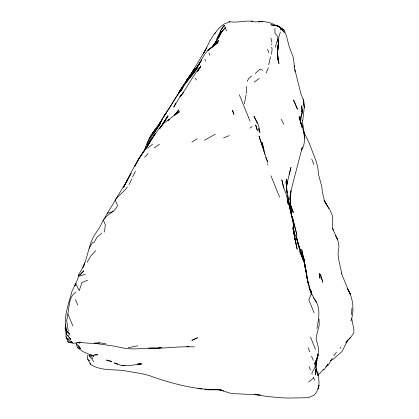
<?xml version="1.0" encoding="UTF-8"?>
<svg xmlns="http://www.w3.org/2000/svg" width="419" height="419" viewBox="0 0 419 419"><rect width="100%" height="100%" fill="white"/><g stroke="black" fill="none" stroke-linecap="round" stroke-linejoin="round"><path stroke-width="0.63" d="M290.158 202.864L290.189 194.872M315.57 370.653L315.544 375.031L316.754 359.89M191.933 340.38L197.543 337.772L191.892 340.28M317.869 375.492L317.953 372.391M65.966 336.53L68.019 341.935L72.372 342.533L66.7 338.589L65.966 336.53L66.076 332.602L66.804 333.634M290.089 197.857L290.042 199.643L290.728 190.776L290.168 196.616M299.915 119.085L300.009 115.927L300.858 123.228M302.769 120.499L304.262 107.657L303.34 99.612L301.051 94.301L294.85 69.507M286.376 184.281L286.675 179.06L286.586 189.545L286.041 181.176L286.711 190.257M351.531 314.879L351.923 308.122M246.204 93.626L246.566 86.408M278.295 42.806L278.609 37.967L280.379 31.985M277.912 48.007L277.828 49.233L278.237 45.189L277.755 47.74L278.635 44.053L277.718 39.161L277.886 36.736L274.958 33.206L274.953 28.497M277.996 46.781L278.158 44.335M68.103 340.72L68.019 341.935L73.136 343.334L79.448 342.433L93.238 343.549L99.617 342.852L105.881 343.816M277.582 54.046L278.127 60.058L277.582 54.046L278.237 45.189L277.593 51.118M286.376 189.927L286.947 182.333L286.418 187.534M278.242 43.11L278.457 40.386M246.068 94.945L244.366 103.797M302.151 127.675L299.072 117.142C302.387 127.769 308.07 139.396 301.528 150.133L302.193 147.64M104.514 232.121L105.3 224.862L103.325 219.985C107.002 213.978 114.67 212.396 117.55 205.698L115.23 199.978L127.313 180.421L123.432 187.309L127.24 180.254L124.055 186.335M268.726 64.835L270.517 56.769M286.376 188.225L287.424 180.95L286.811 184.014M290.199 196.642L292.31 185.423L302.204 147.708M316.34 361.885L315.633 366.29L317.979 355.563L317.885 353.856M312.213 374.329L311.773 373.235L314.873 367.542L315.292 365.441L314.632 363.781L317.953 356.181L318.461 349.745L318.079 346.015L316.141 339.044L316.555 335.462L319.215 325.327L319.053 319.158M350.886 321.373C354.437 310.84 353.385 298.417 347.529 288.921M316.953 328.596C318.388 320.074 320.614 310.683 316.607 302.555L311.385 293.431L307.546 280.154L307.934 282.495M144.455 150.809C147.158 139.464 154.443 129.691 161.697 120.861M300.58 121.829L302.35 109.438L301.879 111.878M271.653 44.802L271.868 43.733M271.475 54.302L272.12 49.327L271.716 47.132M286.324 186.46L290.99 167.391L290.205 170.402M275.309 47.206L277.247 40.606M301.45 114.607L301.717 113.57M87.822 355.181L87.272 357.287L87.791 359.434L90.661 364.509C100.628 370.878 112.805 369.328 123.982 370.527C133.781 372.758 143.848 373.161 153.286 377.048C175.205 384.579 198.135 390.283 221.515 389.895M74.943 285.622L75.561 283.265M301.402 116.1L302.806 110.773M82.962 267.317C88.215 256.564 88.524 243.596 95.474 233.556L99.664 227.423L103.325 219.985M289.058 174.409L290.048 171.004M75.011 285.779L78.809 276.048L83.837 270.716L80.055 274.859M145.77 148.687L146.524 146.304L145.749 148.74M268.333 67.784L266.159 72.943M332.251 358.229L328.339 365.022L325.741 366.845M311.385 293.431L308.861 299.847L314.082 312.789M146.959 144.817L150.007 137.348L155.444 128.916M210.317 40.234L214.366 33.756L215.801 32.52M82.883 267.254L84.738 262.703M210.259 40.083L206.667 47.666L203.362 53.417L206.761 47.892L189.687 76.132L194.489 68.365M317.921 375.733L318.66 373.978L318.807 374.35L320.305 372.962L323.374 369.181L323.767 370.181L327.983 364.127L327.103 364.949M313.47 377.451L313.066 378.388L308.646 382.013M146.859 146.77L151.327 137.102L160.597 123.118M129.057 184.69L131.692 179.002M104.446 219.1C107.055 212.182 112.166 206.672 115.23 199.978C118.708 195.081 124.014 191.902 127.423 186.963M149.772 137.841L153.846 131.456M153.804 133.734L154.365 132.587M132.598 176.954L135.4 171.266M78.809 276.048L78.714 274.565L84.198 265.279M123.966 186.392L131.095 173.314L127.402 179.903C133.111 168.407 139.029 157.015 147.121 146.969M247.205 81.38L248.666 78.494L251.709 76.054M146.278 148.117L147.21 146.383M147.546 146.027L148.148 144.864M218.247 38.501L222.138 31.142L225.328 27.712L224.411 25.512M175.907 103.048L173.676 107.144L180.05 96.794L183.758 92.117M148.059 144.89L146.875 147.048L148.064 144.911L147.498 145.87M89.278 248.394L92.473 242.611L94.013 242.601L96.983 237.264L101.927 233.011M179.185 92.599L182.454 86.728L186.565 80.406L190.933 74.713L186.586 80.443L190.802 74.362M147.53 145.812L148.174 144.67M178.855 93.07L182.454 86.728L170.062 106.939L164.353 115.482L158.544 126.213L160.32 123.741M197.758 71.225L198.381 70.151M199.004 69.083L200.869 65.872L197.475 71.204L200.565 66.616C192.656 75.928 187.508 87.126 180.05 96.794M163.855 122.715L168.009 115.67L159.969 128.167L167.94 116.273L159.576 128.539M154.983 131.556L162.19 118.996L165.987 113.182M185.313 83.591L195.762 69.884L186.989 81.139L180.563 91.332L182.93 87.561L175.158 98.643L170.486 106.237M87.063 262.221L91.08 255.669L95.742 250.703M194.416 70.837L195.432 69.235L194.39 70.785M340.17 348.44L341.05 347.079M166.312 112.69L170.444 106.416M201.738 60.011L198.601 64.783M196.851 67.443L197.548 66.38M214.088 44.514L217.016 40.135L212.852 46.32L214.648 43.885L212.852 46.32L213.779 44.969M193.698 71.822L191.363 75.645L195.317 68.931L201.759 59.948M166.333 112.769L164.038 116.157L166.008 113.25M142.533 153.469L138.679 159.047L134.86 166.102L138.679 159.047L152.453 137.762L159.498 128.156L164.086 123.034L169.239 119.284L168.003 120.531L174.236 115.188L179.521 111.768L174.859 115.089M314.632 363.781L316.916 360.481L314.664 363.75L317.979 355.563L317.827 354.296M194.437 70.905L195.49 69.392M216.639 43.178L218.823 40.386L213.852 45.692M175.179 114.811L178.73 109.857L174.718 115.01L178.913 110.276L174.754 114.984M161.985 119.939L159.471 123.406L160.624 122.107M142.879 152.966L144.874 150.253M191.389 75.567L197.721 67.26L195.699 69.748M211.998 47.096L217.021 40.088L222.138 31.142L220.818 33.054L225.328 27.712L226.674 30.959M213.276 45.985L213.983 45.032M336.488 352.259L333.807 355.721M195.474 70.497L191.499 75.771L199.737 63.164L195.762 69.821C201.199 61.834 204.006 51.417 212.983 46.446L207.897 50.369L218.063 42.534L214.009 45.713M214.46 33.955L218.818 28.251L223.83 24.15L229.492 21.652C238.285 23.344 247.33 19.316 255.847 22.06M191.415 75.572L186.994 81.139L192.18 74.577M197.16 68.15L187.66 80.286L195.762 69.884M180.882 95.637L180.008 96.721L183.244 92.746M346.194 342.014L348.121 339.678C345.874 343.59 344.125 347.67 341.904 351.614L332.78 359.57L330.544 360.633M144.623 157.219L148.012 153.694M346.241 342.045L350.546 337.698M75.76 292.106C68.726 296.982 69.418 306.237 67.852 313.642L66.715 320.708L68.255 331.167M147.629 148.179L152.657 144.126M255.244 73.477L260.079 69.166L262.661 70.193M249.97 128.141L252.233 126.528M254.144 82.082L259.33 78.432M154.197 147.917L159.429 144.361M191.871 142.104L197.192 138.778M215.34 134.185L204.462 140.26M349.467 338.343L350.556 337.745L353.83 332.655L353.877 329.47L351.751 318.67M87.66 280.17L81.951 282.547L79.222 290.707L75.698 283.584L71.984 291.278C68.658 304.068 62.97 317.602 66.427 330.942L69.334 333.849L69.879 335.2M223.526 137.935L229.261 135.625M79.322 276.048L85.298 274.335M107.254 213.234L113.25 211.553M137.699 345.775L128.261 347.749M258.282 21.961L262.697 21.327L269.805 22.678L278.033 26.245L275.231 25.198L277.876 25.842M251.311 21.196L252.594 21.044M92.358 355.375L97.7 354.778L94.684 354.82M214.978 389.45L211.721 389.633L204.865 389.157C209.998 390.88 215.287 388.68 220.352 389.759M211.825 389.864C219.268 387.638 225.694 392.844 232.906 393.614L260.503 394.928M256.26 21.893L262.697 21.327M124.543 365.216L121.95 365.399L124.396 365.258M137.442 364.142L141.35 363.907C132.341 365.001 122.715 367.646 114.261 362.849L118.069 364.022M156.324 347.974C144.717 347.812 133.027 350.342 121.552 347.665L114.272 346.141L94.322 343.255M158.282 347.864L161.545 347.686L155.13 348.294L151.086 348.126M216.283 389.377L218.241 389.267L223.788 391.063M94.249 343.067L97.234 342.946M98.428 342.899L99.617 342.852M148.41 348.173C161.98 348.828 175.388 346.592 188.959 346.806M79.311 342.129L80.516 342.114M194.526 346.869L186.691 346.707M220.221 389.691L218.388 389.654L220.258 389.822M254.275 394.483L258.633 394.798M197.92 388.486L201.948 388.947M277.231 25.753L270.8 24.821L278.729 26.14L284.166 30.173L286.339 35.531L289.246 46.828L293.368 57.633L294.541 67.119M254.186 394.525L267.835 396.547L281.678 397.825L288.429 398.034L308.295 397.725L313.951 395.232C321.855 387.732 318.917 376.084 315.716 367.112M66.7 338.589L70.811 339.285L69.722 337.74M77.405 342.454L79.746 343.234M76.179 343.072L77.295 347.466L80.469 348.54L78.343 345.434M91.248 355.307L83.124 351.672M91.62 355.155L93.835 356.297L91.29 354.972L92.557 358.638M279.038 26.853L284.166 30.173M90.237 354.731L91.274 355.364L91.064 354.867M87.791 359.434L89.991 360.9M337.489 239.401L332.445 228.224M77.295 347.466L82.789 351.483M281.327 29.052L284.36 32.452L280.63 27.722L278.729 26.14L280.463 28.083M71 341.244L72.372 342.533M66.076 332.602L66.705 334.708L70.811 339.285M69.334 333.849L65.165 329.093L65.427 324.196L66.427 330.942L65.165 329.093L66.705 334.708M76.525 343.899L80.469 348.54M93.72 361.539L88.99 355.071L90.226 356.925M67.899 335.174L68.627 336.2M313.098 297.307L313.841 298.386M314.58 299.459L316.439 302.151M324.254 200.643L330.214 210.417L332.382 215.775L332.77 221.855L332.508 227.056L333.199 230.272M195.333 78.154L196.495 80.045M229.492 21.652L229.858 22.511M323.987 200.188L328.905 208.589M347.451 288.853L350.446 294.253L347.828 289.079L341.323 272.999M327.113 205.436L324.322 200.329L322.462 192.489L321.771 186.528L318.728 175.289L317.722 167.102L316.225 161.472L309.259 143.225L303.539 131.372M281.133 119.132L283.883 124.254M335.441 235.604L338.013 240.799L338.955 246.655L338.075 253.249L338.405 258.177L341.831 273.9M303.487 131.32L304.168 132.813L302.843 124.757M290.891 206.782L293.216 212.354L291.268 207.19L290.089 202.45M310.689 292.048L311.961 295.002M345.811 342.48L345.984 342.889M310.353 291.121L311.778 294.51M78.714 274.565L79.212 275.781M239.338 94.778L248.619 117.608M208.94 52.867L209.914 55.261M204.802 59.11L205.687 61.284M267.448 49.212L268.898 52.784M248.697 117.802L250.059 121.154M311.705 159.073L313.915 164.541M75.504 299.569L77.704 305.016M68.009 314.035L72.812 325.914M304.262 107.657L303.885 101.744L303.34 99.612L303.461 100.869M315.46 349.284L310.516 336.996M308.159 347.691L309.851 351.892M311.542 356.092L313.255 360.345M309.049 366.463L310.542 370.171M313.601 377.776L314.617 380.321M265.772 157.225L267.704 162.263L259.005 136.123L263.383 149.185L264.682 154.202M293.216 212.354L290.535 205.389L290.137 197.888M292.425 210.322L290.535 205.389L291.991 211.328L290.158 203.477M279.604 197.223L270.957 175.776M287.167 200.539L287.811 202.356L287.261 200.638M308.944 287.214L310.437 291.462L308.29 283.736L304.891 265.567L305.917 270.695M297.741 241.847L301.643 255.098M299.417 247.409L301.266 252.898M257.177 123.28L254.029 116.241C256.37 121.007 259.916 125.731 259.136 131.357L259.068 129.031L259.995 132.535L258.727 128.198M315.774 369.809L316.555 372.266L315.748 369.359M90.185 362.933L90.661 364.509M298.422 245.592L295.699 234.918L299.999 250.363L298.606 246.215M287.245 200.785L288.319 204.509L286.565 195.102L283.731 187.654L281.835 179.83L283.663 188.016M288.015 199.69C290.372 210.568 293.97 221.373 293.866 232.608L293.63 230.35L294.306 233.954L293.462 230.141M302.193 127.69L300.308 120.52L300.805 123.437M337.311 238.73L337.473 239.375M288.015 199.821L289.492 207.08M294.992 239.223L293.2 228.14L295.814 243.601L292.823 227.632L297.171 249.289L295.39 241.423M267.217 163.625L267.49 164.709M289.812 208.337L290.755 212.114M291.299 213.418L288.497 201.246L291.923 217.047L291.425 214.889M290.629 210.946L290.896 212.014M292.294 218.419L291.064 213.371C292.347 218.603 293.866 223.919 293.682 229.355L293.682 226.449M294.342 236.855L295.919 242.727L294.457 237.086L293.656 229.287L293.782 232.44M271.9 42.345L270.931 38.024M291.037 213.276L291.294 214.355M303.518 257.386L301.68 249.541L305.132 266.851L303.518 257.386L305.818 270.664M296.495 236.468L298.239 244.005L304.493 263.373L305.519 268.5M307.326 279.672L308.421 284.543M290.896 211.941L289.335 204.645L290.498 210.411M349.477 292.289L349.729 293.572M294.012 65.788L295.159 71.738M305.042 265.363L304.634 263.174L305.441 269.082M306.87 277.242L307.096 278.457M286.381 186.094L289.372 205.603M305.807 270.946L305.65 269.139L305.943 270.789M305.215 267.61L305.414 268.82M303.482 130.183L304.775 138.254M305.928 269.862L307.703 280.552M287.591 195.374L288.419 200.649M305.205 267.589L305.32 268.919M305.132 266.851L303.964 258.733L304.692 264.672M306.294 273.109L306.043 271.339L306.299 273.261M306.54 274.88L306.703 276.058M288.235 199.376L288.408 200.622M277.718 39.161L278.274 43.178M304.849 265.856L305.011 267.039M306.472 274.545L306.645 275.828M305.21 267.442L305.367 268.626M305.65 269.139L305.849 270.999M307.012 278.42L306.897 277.189L307.007 278.394M286.832 191.457L286.947 192.656M303.581 102.121L303.875 105.263M286.392 185.575L287.005 193.253M277.603 52.998L277.928 58.796L279.002 63.583L277.897 58.744L277.582 52.935M286.387 187.759L286.476 189.707M280.63 27.722L280.72 30.048M302.638 120.159L302.78 127.135M319.011 385.271L318.031 388.837L319.011 385.271M220.347 31.923L216.707 39.412L220.347 31.923M150.955 140.019L148.3 144.864L155.135 133.834L150.976 140.046M182.48 86.712L178.405 93.144L186.769 80.841L182.48 86.712M222.264 27.9L220.127 31.42L224.306 25.255L222.264 27.9M158.487 126.109L154.318 132.273L159.016 125.401L158.487 126.109M190.849 74.493L186.591 80.448L190.849 74.493M216.801 40.962L215.366 42.911L216.801 40.962M140.176 364.032L137.804 364.148L141.376 363.991L140.176 364.032M108.421 360.518L106.473 360.057L111.653 361.566L108.421 360.518M232.77 110.841L232.414 110.553L233.991 114.445L232.77 110.841M294.426 101.833L293.452 99.874L297.464 109.202L294.426 101.833M302.01 256.617L299.664 251.332L303.141 260.037L302.01 256.617M256.37 127.072L255.674 124.998L257.376 130.55L256.37 127.072M322.824 282.144L320.435 274.518L322.824 282.144M296.919 235.111L292.656 218.131L296.919 235.111M264.022 150.447L262.184 142.601L264.022 150.447M319.639 275.671L319.336 273.439L319.996 278.405L319.639 275.671M306.776 275.959L306.535 273.497L306.771 275.948M301.895 108.097L301.769 105.792L302.083 111.899L301.895 108.097M311.364 293.866L311.322 290.817L311.359 293.918"/></g></svg>
